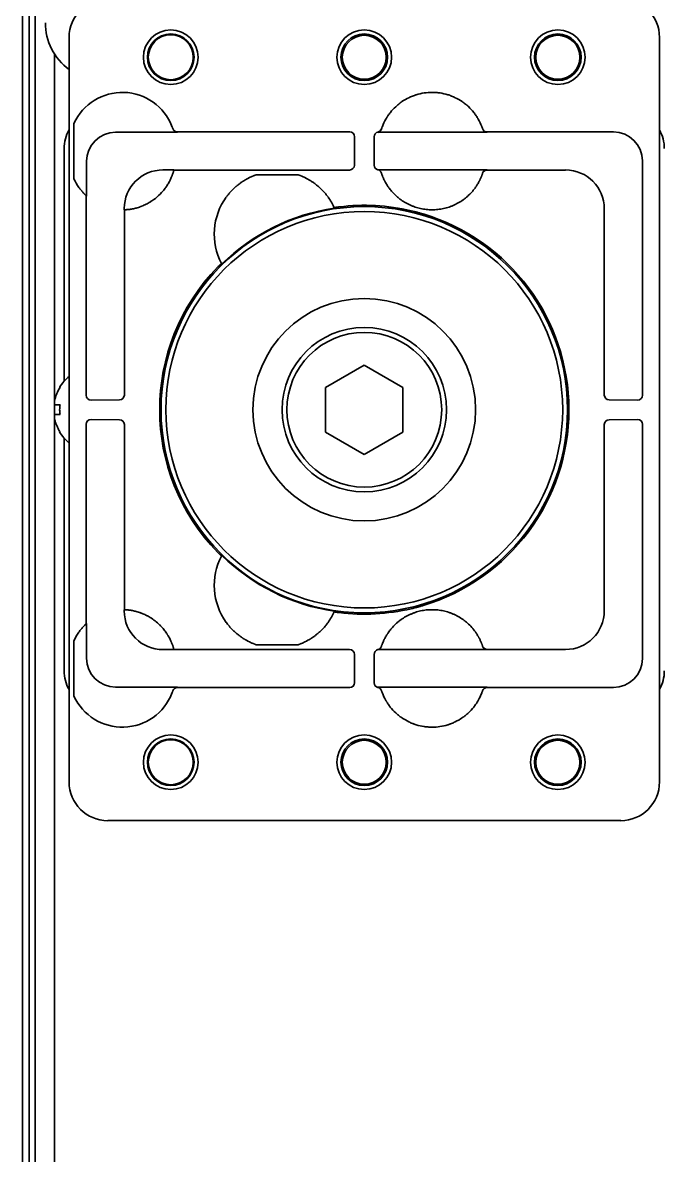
# Model space of a CAD drawing. Extents: x 6336 to 10269, y -393 to 3036.
# Drawn here: x 8426.8 to 8493.1, y 2777.6 to 2894.8 of the extents above; entities that cross this region are included whole.
import ezdxf

# ---------------------------------------------------------------- set-up
doc = ezdxf.new("R2010")
doc.units = 0
doc.header["$LTSCALE"] = 5
doc.layers.add('1', color=7, linetype='CONTINUOUS', true_color=0xffffff)

msp = doc.modelspace()

# ---------------------------------------------------------------- linework, layer by layer
at = {"layer": '1', "color": 7, "linetype": 'Continuous', "lineweight": 35}
for p, q in [((8428.07, 2264.33), (8428.07, 2899.73)), ((8426.77, 2898.93), (8426.77, 2249.53)), ((8427.46, 2252.53), (8427.46, 2895.93)), ((8431.57, 2893.23), (8431.57, 2816.23)), ((8492.57, 2816.23), (8492.57, 2893.23)), ((8430.07, 2891.5), (8430.07, 2855.73)), ((8432.07, 2878.61), (8432.07, 2884.34)), ((8442.77, 2883.42), (8436.37, 2883.42)), ((8460.57, 2883.46), (8442.76, 2883.46)), ((8461.05, 2880.02), (8461.07, 2882.96)), ((8463.08, 2882.96), (8463.09, 2880.02)), ((8474.77, 2883.42), (8463.6, 2883.42)), ((8474.29, 2883.78), (8474.29, 2883.8)), ((8487.81, 2883.46), (8474.76, 2883.46)), ((8431.07, 2881.73), (8431.07, 2857.68)), ((8433.38, 2880.42), (8433.38, 2876.83)), ((8441.27, 2879.53), (8442.4, 2879.53)), ((8442.4, 2879.53), (8442.4, 2879.52)), ((8442.4, 2879.52), (8450.29, 2879.52)), ((8450.29, 2879.52), (8450.38, 2879.52)), ((8450.38, 2879.52), (8450.88, 2879.52)), ((8450.88, 2879.52), (8455.26, 2879.52)), ((8455.26, 2879.52), (8455.76, 2879.52)), ((8455.76, 2879.52), (8455.86, 2879.52)), ((8455.86, 2879.52), (8460.55, 2879.52)), ((8463.53, 2879.53), (8474.77, 2879.53)), ((8474.77, 2879.52), (8482.87, 2879.52)), ((8490.81, 2856.23), (8490.81, 2880.46)), ((8455.26, 2879.02), (8450.88, 2879.02)), ((8474.3, 2879.18), (8474.3, 2879.18)), ((8433.34, 2876.86), (8433.34, 2856.23)), ((8437.27, 2875.4), (8437.27, 2875.53)), ((8437.28, 2875.4), (8437.27, 2875.4)), ((8437.28, 2856.25), (8437.28, 2875.4)), ((8486.87, 2875.52), (8486.87, 2856.25)), ((8458.07, 2857.04), (8462.07, 2859.34)), ((8462.07, 2859.34), (8466.07, 2857.04)), ((8430.59, 2857.03), (8430.63, 2857.03)), ((8458.07, 2852.42), (8458.07, 2857.04)), ((8466.07, 2857.04), (8466.07, 2852.42)), ((8430.07, 2855.23), (8430.07, 2854.23)), ((8433.84, 2855.73), (8436.78, 2855.75)), ((8487.37, 2855.75), (8490.31, 2855.73)), ((8430.07, 2853.71), (8430.07, 2359.74)), ((8436.78, 2853.7), (8433.84, 2853.72)), ((8490.31, 2853.72), (8487.37, 2853.7)), ((8430.63, 2852.43), (8430.59, 2852.43)), ((8433.34, 2853.22), (8433.34, 2832.59)), ((8437.28, 2834.05), (8437.28, 2853.2)), ((8462.07, 2850.11), (8458.07, 2852.42)), ((8466.07, 2852.42), (8462.07, 2850.11)), ((8486.87, 2853.2), (8486.87, 2833.93)), ((8490.81, 2828.99), (8490.81, 2853.22)), ((8431.07, 2851.77), (8431.07, 2827.73)), ((8437.27, 2834.05), (8437.28, 2834.05)), ((8437.27, 2833.92), (8437.27, 2834.05)), ((8433.38, 2832.62), (8433.34, 2832.59)), ((8433.38, 2832.62), (8433.38, 2829.03)), ((8432.07, 2825.11), (8432.07, 2830.84)), ((8450.88, 2830.43), (8455.26, 2830.43)), ((8474.3, 2830.27), (8474.3, 2830.27)), ((8442.4, 2829.92), (8441.27, 2829.92)), ((8442.4, 2829.93), (8442.4, 2829.92)), ((8450.29, 2829.93), (8442.4, 2829.93)), ((8450.38, 2829.93), (8450.29, 2829.93)), ((8450.88, 2829.93), (8450.38, 2829.93)), ((8455.26, 2829.93), (8450.88, 2829.93)), ((8455.26, 2829.93), (8455.76, 2829.93)), ((8455.86, 2829.93), (8455.76, 2829.93)), ((8460.55, 2829.93), (8455.86, 2829.93)), ((8461.07, 2826.49), (8461.05, 2829.44)), ((8463.09, 2829.43), (8463.08, 2826.49)), ((8474.77, 2829.92), (8463.53, 2829.92)), ((8482.87, 2829.93), (8474.77, 2829.93)), ((8436.37, 2826.03), (8442.77, 2826.03)), ((8442.29, 2825.65), (8442.28, 2825.63)), ((8442.29, 2825.65), (8442.29, 2825.65)), ((8442.76, 2825.99), (8460.57, 2825.99)), ((8463.6, 2826.03), (8474.77, 2826.03)), ((8474.29, 2825.65), (8474.29, 2825.66)), ((8474.76, 2825.99), (8487.81, 2825.99)), ((8435.57, 2812.23), (8488.57, 2812.23))]:
    msp.add_line(p, q, dxfattribs=at)
for centre, radius in [((8442.07, 2891.18), 2.82), ((8442.07, 2891.18), 2.41), ((8442.07, 2891.18), 2.32), ((8462.07, 2891.18), 2.82), ((8462.07, 2891.18), 2.41), ((8462.07, 2891.18), 2.27), ((8482.07, 2891.18), 2.82), ((8482.07, 2891.18), 2.41), ((8482.07, 2891.18), 2.27), ((8462.07, 2854.73), 21), ((8462.07, 2854.73), 20.5), ((8462.07, 2854.73), 11.5), ((8462.07, 2854.73), 8.5), ((8462.07, 2854.73), 8), ((8442.07, 2818.27), 2.82), ((8462.07, 2818.27), 2.82), ((8482.07, 2818.27), 2.82), ((8442.07, 2818.27), 2.41), ((8442.07, 2818.27), 2.32), ((8462.07, 2818.27), 2.41), ((8462.07, 2818.27), 2.27), ((8482.07, 2818.27), 2.41), ((8482.07, 2818.27), 2.27)]:
    msp.add_circle(centre, radius, dxfattribs=at)
for centre, radius, start, end in [((8437.07, 2882.05), 5.5, 21.107, 155.38), ((8437.07, 2880.9), 5.5, 204.62, 215.3312), ((8437.07, 2880.9), 5.5, 301.5261, 319.8844), ((8453.07, 2872.9), 6.5, 143.9482, 207.9503), ((8453.07, 2872.9), 6.5, 24.741, 36.0518), ((8462.07, 2854.73), 21.14, 76.7503, 97.0306), ((8462.07, 2854.73), 21.07, 98.3892, 134.3021), ((8462.07, 2854.73), 21.14, 286.698, 73.3023), ((8462.07, 2854.73), 21.14, 135.6607, 224.3393), ((8434.69, 2854.53), 4.8, 130.542, 148.6273), ((8434.69, 2854.93), 4.8, 211.3727, 229.458), ((8453.07, 2836.55), 6.5, 152.0497, 216.0518), ((8462.07, 2854.73), 21.07, 225.6979, 261.6108), ((8453.07, 2836.55), 6.5, 323.9482, 335.259), ((8462.07, 2854.73), 21.14, 262.9694, 283.2494), ((8437.07, 2828.55), 5.5, 45.4856, 58.474), ((8437.07, 2828.55), 5.5, 144.6688, 155.38), ((8437.07, 2827.4), 5.5, 204.62, 338.893)]:
    msp.add_arc(centre, radius, start, end, dxfattribs=at)
for centre, major_axis, ratio, start_param, end_param in [((8435.57, 2893.23), (2.83, -2.83), 0.999695, 2.356347, 3.926839), ((8488.57, 2893.23), (-2.83, -2.83), 0.999695, 2.356347, 3.926839), ((8435.12, 2894.77), (-4.25, -4.25), 0.997946, 5.499157, 6.437737), ((8435.07, 2881.73), (-2.83, 2.83), 0.999695, 0.279915, 0.785246), ((8436.38, 2880.42), (-2.12, 2.12), 0.999695, 5.497939, 7.068431), ((8437.07, 2882.05), (-5.23, -1.73), 0.999252, 3.138522, 3.145428), ((8442.76, 2883.96), (0.474, 0.159), 0.999831, 3.141593, 4.388346), ((8437.07, 2881.55), (-5.68, -1.92), 0.999938, 3.132345, 3.139281), ((8460.57, 2882.96), (-0.224, -0.448), 0.999239, 2.03449, 3.605134), ((8463.58, 2882.96), (0.224, -0.448), 0.999239, 2.880101, 4.248696), ((8463.38, 2883.94), (-0.473, 0.161), 0.999761, 2.10121, 3.149501), ((8463.6, 2882.92), (0.224, -0.447), 0.99981, 2.678052, 2.916971), ((8474.76, 2883.96), (0.475, 0.157), 0.999831, 3.145682, 4.39242), ((8487.81, 2880.46), (-2.12, -2.12), 0.999543, 2.356347, 3.926839), ((8489.07, 2881.73), (2.83, 2.83), 0.999695, 5.497939, 6.003271), ((8441.27, 2875.53), (2.83, -2.83), 0.999695, 2.356347, 3.926839), ((8460.55, 2880.02), (-0.447, -0.224), 0.99981, 1.107255, 2.677899), ((8463.59, 2880.02), (0.447, -0.224), 0.99981, 3.605286, 4.952817), ((8463.37, 2879.05), (-0.476, -0.155), 0.999754, 3.133975, 4.161422), ((8474.77, 2879.02), (-0.475, 0.156), 0.999831, 5.030486, 6.282512), ((8482.87, 2875.52), (2.83, -2.83), 0.999924, 0.78555, 2.356042), ((8435.37, 10103.54), (0, -7227.62), 0.017452, 6.267025, 6.267338), ((3762.89, 2069.68), (-4696.56, -804.42), 0.03512, 3.150702, 3.151017), ((11934.7, 6116.55), (-3486.44, -3247.99), 0.03512, 6.273761, 6.274076), ((8433.84, 2856.23), (-0.448, -0.224), 0.999239, 5.819644, 7.390288), ((8436.78, 2856.25), (0.224, 0.447), 0.99981, 3.605286, 5.17593), ((8487.37, 2856.25), (-0.224, 0.447), 0.99981, 1.107255, 2.677899), ((8490.31, 2856.23), (0.448, -0.224), 0.999239, 5.176082, 6.746726), ((8433.84, 2853.22), (0.448, -0.224), 0.999239, 2.03449, 3.605134), ((8436.78, 2853.2), (0.224, -0.447), 0.99981, 1.107255, 2.677899), ((8487.37, 2853.2), (-0.224, -0.447), 0.99981, 3.605286, 5.17593), ((8490.31, 2853.22), (-0.448, -0.224), 0.999239, 2.678052, 4.248696), ((11934.7, -407.1), (3486.44, -3247.99), 0.03512, 3.150702, 3.151017), ((8441.27, 2833.92), (2.83, 2.83), 0.999695, 2.356347, 3.926839), ((3762.89, 3639.77), (4696.56, -804.42), 0.03512, 6.273761, 6.274076), ((8482.87, 2833.93), (-2.83, -2.83), 0.999924, 0.78555, 2.356042), ((8463.37, 2830.41), (0.476, -0.155), 0.999754, 5.263357, 6.293203), ((8474.77, 2830.43), (0.475, 0.156), 0.999831, 3.142574, 4.3946), ((8436.38, 2829.03), (-2.12, -2.12), 0.999695, 5.497939, 7.068431), ((8460.55, 2829.43), (-0.447, 0.224), 0.99981, 3.605286, 5.17593), ((8463.59, 2829.43), (0.447, 0.224), 0.99981, 1.330368, 2.677899), ((8487.81, 2828.99), (2.12, -2.12), 0.999543, 5.497939, 7.068431), ((8435.07, 2827.73), (-2.83, -2.83), 0.999695, 5.497939, 6.003271), ((8489.07, 2827.73), (2.83, -2.83), 0.999695, 0.279915, 0.785246), ((8442.76, 2825.49), (0.474, -0.159), 0.999831, 1.894839, 3.141593), ((8437.07, 2827.4), (-1.75, -5.21), 0.99983, 1.569957, 1.576869), ((8460.57, 2826.49), (0.224, -0.448), 0.999239, 5.819644, 7.390288), ((8463.58, 2826.49), (-0.224, -0.448), 0.999239, 5.176082, 6.544021), ((8463.6, 2826.53), (-0.224, -0.447), 0.99981, 0.22534, 0.463541), ((8463.38, 2825.51), (-0.477, -0.15), 0.999767, 3.157291, 4.205088), ((8474.76, 2825.49), (0.474, -0.158), 0.999831, 1.892032, 3.138921), ((8435.57, 2816.23), (2.83, 2.83), 0.999695, 2.356347, 3.926839), ((8488.57, 2816.23), (-2.83, 2.83), 0.999695, 2.356347, 3.926839)]:
    msp.add_ellipse(centre, major_axis=major_axis, ratio=ratio, start_param=start_param, end_param=end_param, dxfattribs=at)
for points, knots in [([(8474.2, 2884.03), (8474.1, 2884.29), (8473.98, 2884.54), (8473.83, 2884.81), (8473.81, 2884.84), (8473.78, 2884.9), (8473.76, 2884.93), (8473.7, 2885.02), (8473.67, 2885.08), (8473.55, 2885.25), (8473.47, 2885.36), (8473.21, 2885.68), (8473.03, 2885.89), (8472.78, 2886.12), (8472.7, 2886.19), (8472.62, 2886.26), (8472.57, 2886.3), (8472.54, 2886.32), (8472.4, 2886.43), (8472.29, 2886.51), (8471.95, 2886.75), (8471.71, 2886.88), (8471.34, 2887.06), (8471.22, 2887.12), (8471.06, 2887.18), (8471.02, 2887.19), (8470.96, 2887.22), (8470.93, 2887.23), (8470.83, 2887.27), (8470.76, 2887.29), (8470.43, 2887.39), (8470.17, 2887.45), (8469.76, 2887.51), (8469.62, 2887.53), (8469.42, 2887.54), (8469.31, 2887.55), (8469.21, 2887.55), (8469.14, 2887.55), (8469.11, 2887.55), (8468.79, 2887.55), (8468.52, 2887.53), (8467.98, 2887.45), (8467.71, 2887.39), (8467.41, 2887.3), (8467.38, 2887.28), (8467.31, 2887.26), (8467.28, 2887.25), (8467.18, 2887.22), (8467.12, 2887.19), (8466.92, 2887.12), (8466.8, 2887.06), (8466.43, 2886.88), (8466.19, 2886.74), (8465.91, 2886.55), (8465.82, 2886.49), (8465.74, 2886.43), (8465.68, 2886.38), (8465.66, 2886.36), (8465.52, 2886.25), (8465.42, 2886.16), (8465.12, 2885.88), (8464.93, 2885.68), (8464.68, 2885.36), (8464.59, 2885.25), (8464.5, 2885.1), (8464.48, 2885.07), (8464.44, 2885.02), (8464.42, 2884.99), (8464.37, 2884.9), (8464.33, 2884.84), (8464.16, 2884.54), (8464.04, 2884.29), (8463.94, 2884.03)], [0, 0, 0, 0, 0.0625, 0.0625, 0.070313, 0.070313, 0.078125, 0.078125, 0.09375, 0.09375, 0.125, 0.125, 0.1875, 0.1875, 0.203125, 0.210938, 0.210938, 0.21875, 0.21875, 0.25, 0.25, 0.3125, 0.3125, 0.34375, 0.34375, 0.351563, 0.351563, 0.359375, 0.359375, 0.375, 0.375, 0.4375, 0.4375, 0.46875, 0.46875, 0.484375, 0.492188, 0.492188, 0.5, 0.5, 0.5625, 0.5625, 0.625, 0.625, 0.632812, 0.632812, 0.640625, 0.640625, 0.65625, 0.65625, 0.6875, 0.6875, 0.75, 0.75, 0.765625, 0.773437, 0.773437, 0.78125, 0.78125, 0.8125, 0.8125, 0.875, 0.875, 0.90625, 0.90625, 0.914062, 0.914062, 0.921875, 0.921875, 0.9375, 0.9375, 1, 1, 1, 1]), ([(8442.29, 2883.8), (8442.29, 2883.8), (8442.29, 2883.81), (8442.28, 2883.81), (8442.28, 2883.82), (8442.28, 2883.83), (8442.28, 2883.84), (8442.27, 2883.85), (8442.27, 2883.86), (8442.26, 2883.88), (8442.26, 2883.89), (8442.25, 2883.92), (8442.24, 2883.93), (8442.23, 2883.95), (8442.23, 2883.96), (8442.23, 2883.97), (8442.22, 2883.98), (8442.22, 2884), (8442.21, 2884.02), (8442.2, 2884.03)], [0, 0, 0, 0, 0.125, 0.125, 0.25, 0.25, 0.375, 0.375, 0.5, 0.5, 0.625, 0.625, 0.75, 0.75, 0.8125, 0.8125, 0.875, 0.875, 1, 1, 1, 1]), ([(8442.77, 2883.42), (8442.75, 2883.42), (8442.7, 2883.43), (8442.64, 2883.44), (8442.61, 2883.45), (8442.59, 2883.46), (8442.57, 2883.47), (8442.56, 2883.47), (8442.52, 2883.49), (8442.5, 2883.5), (8442.47, 2883.53), (8442.46, 2883.53), (8442.44, 2883.55), (8442.43, 2883.56), (8442.4, 2883.59), (8442.39, 2883.61), (8442.35, 2883.65), (8442.34, 2883.67), (8442.32, 2883.72), (8442.31, 2883.74), (8442.3, 2883.77)], [0, 0, 0, 0, 0.125, 0.25, 0.25, 0.3125, 0.3125, 0.375, 0.375, 0.5, 0.5, 0.5625, 0.5625, 0.625, 0.625, 0.75, 0.75, 0.875, 0.875, 1, 1, 1, 1]), ([(8463.84, 2883.74), (8463.83, 2883.7), (8463.81, 2883.66), (8463.78, 2883.62), (8463.77, 2883.61), (8463.76, 2883.59), (8463.75, 2883.58), (8463.73, 2883.56), (8463.7, 2883.53), (8463.67, 2883.5), (8463.64, 2883.48), (8463.64, 2883.48), (8463.62, 2883.47), (8463.61, 2883.46), (8463.56, 2883.43), (8463.52, 2883.42), (8463.48, 2883.41)], [0, 0, 0, 0, 0.25, 0.25, 0.3125, 0.3125, 0.375, 0.375, 0.5, 0.625, 0.625, 0.6875, 0.6875, 0.75, 0.75, 1, 1, 1, 1]), ([(8463.48, 2883.41), (8463.48, 2883.42), (8463.48, 2883.42), (8463.48, 2883.44), (8463.48, 2883.45), (8463.48, 2883.45)], [0, 0, 0, 0, 0.441588, 0.441588, 1, 1, 1, 1]), ([(8463.94, 2884.03), (8463.93, 2884.01), (8463.93, 2884), (8463.92, 2883.98), (8463.92, 2883.97), (8463.91, 2883.95), (8463.91, 2883.95), (8463.9, 2883.92), (8463.9, 2883.91), (8463.89, 2883.89), (8463.89, 2883.88), (8463.88, 2883.87), (8463.88, 2883.87), (8463.87, 2883.85), (8463.87, 2883.84), (8463.87, 2883.83), (8463.87, 2883.82), (8463.86, 2883.81), (8463.86, 2883.81), (8463.86, 2883.8), (8463.86, 2883.79), (8463.85, 2883.79), (8463.85, 2883.79), (8463.85, 2883.79), (8463.85, 2883.79), (8463.85, 2883.79)], [0, 0, 0, 0, 0.125, 0.125, 0.1875, 0.1875, 0.25, 0.25, 0.375, 0.375, 0.4375, 0.4375, 0.5, 0.5, 0.625, 0.625, 0.6875, 0.6875, 0.75, 0.75, 0.875, 0.875, 0.9375, 0.9375, 1, 1, 1, 1]), ([(8474.29, 2883.8), (8474.29, 2883.8), (8474.29, 2883.81), (8474.28, 2883.81), (8474.28, 2883.81), (8474.28, 2883.82), (8474.28, 2883.82), (8474.28, 2883.83), (8474.28, 2883.83), (8474.27, 2883.85), (8474.27, 2883.85), (8474.27, 2883.86), (8474.27, 2883.87), (8474.26, 2883.88), (8474.26, 2883.89), (8474.25, 2883.91), (8474.25, 2883.92), (8474.24, 2883.93), (8474.24, 2883.94), (8474.23, 2883.96), (8474.23, 2883.97), (8474.22, 2884), (8474.22, 2884), (8474.21, 2884.02), (8474.21, 2884.03), (8474.2, 2884.03)], [0, 0, 0, 0, 0.125, 0.125, 0.1875, 0.1875, 0.25, 0.25, 0.375, 0.375, 0.4375, 0.4375, 0.5, 0.5, 0.625, 0.625, 0.6875, 0.6875, 0.75, 0.75, 0.875, 0.875, 0.9375, 0.9375, 1, 1, 1, 1]), ([(8442.4, 2879.52), (8442.4, 2879.52), (8442.4, 2879.51), (8442.39, 2879.49), (8442.38, 2879.47), (8442.37, 2879.43), (8442.36, 2879.4), (8442.36, 2879.39), (8442.36, 2879.38), (8442.36, 2879.38), (8442.35, 2879.35), (8442.35, 2879.34), (8442.33, 2879.29), (8442.31, 2879.23), (8442.29, 2879.15), (8442.26, 2879.08), (8442.25, 2879.05), (8442.24, 2879.02), (8442.23, 2878.99), (8442.23, 2878.98), (8442.2, 2878.92), (8442.18, 2878.87), (8442.12, 2878.71), (8442.07, 2878.6), (8442, 2878.45), (8441.98, 2878.42), (8441.95, 2878.36), (8441.93, 2878.32), (8441.88, 2878.23), (8441.85, 2878.17), (8441.77, 2878.04), (8441.74, 2877.98), (8441.67, 2877.89), (8441.65, 2877.85), (8441.61, 2877.79), (8441.59, 2877.76), (8441.48, 2877.6), (8441.38, 2877.48), (8441.28, 2877.36)], [0, 0, 0, 0, 0.0625, 0.0625, 0.125, 0.1875, 0.1875, 0.203125, 0.203125, 0.21875, 0.21875, 0.25, 0.25, 0.3125, 0.375, 0.375, 0.40625, 0.421875, 0.421875, 0.4375, 0.4375, 0.5, 0.5, 0.625, 0.625, 0.65625, 0.65625, 0.6875, 0.6875, 0.75, 0.75, 0.8125, 0.8125, 0.84375, 0.84375, 0.875, 0.875, 1, 1, 1, 1]), ([(8474.3, 2879.18), (8474.31, 2879.21), (8474.33, 2879.26), (8474.35, 2879.3), (8474.38, 2879.33), (8474.39, 2879.34), (8474.4, 2879.36), (8474.41, 2879.37), (8474.44, 2879.4), (8474.46, 2879.42), (8474.49, 2879.44), (8474.5, 2879.45), (8474.52, 2879.46), (8474.54, 2879.47), (8474.57, 2879.49), (8474.59, 2879.5), (8474.64, 2879.51), (8474.67, 2879.52), (8474.72, 2879.53), (8474.75, 2879.53), (8474.77, 2879.53)], [0, 0, 0, 0, 0.125, 0.25, 0.25, 0.3125, 0.3125, 0.375, 0.375, 0.5, 0.5, 0.5625, 0.5625, 0.625, 0.625, 0.75, 0.75, 0.875, 0.875, 1, 1, 1, 1]), ([(8474.77, 2879.53), (8474.77, 2879.53), (8474.77, 2879.53), (8474.77, 2879.52), (8474.77, 2879.52), (8474.77, 2879.52)], [0, 0, 0, 0, 0.496999, 0.496999, 1, 1, 1, 1]), ([(8449.81, 2878.52), (8449.79, 2878.51), (8449.76, 2878.49), (8449.71, 2878.46), (8449.7, 2878.45), (8449.66, 2878.43), (8449.64, 2878.42), (8449.59, 2878.39), (8449.55, 2878.36), (8449.49, 2878.32), (8449.47, 2878.31), (8449.43, 2878.28), (8449.41, 2878.27), (8449.35, 2878.23), (8449.31, 2878.2), (8449.22, 2878.14), (8449.18, 2878.1), (8449.05, 2878), (8448.96, 2877.93), (8448.84, 2877.83), (8448.82, 2877.82), (8448.77, 2877.78), (8448.71, 2877.72), (8448.64, 2877.65), (8448.5, 2877.52), (8448.41, 2877.43), (8448.28, 2877.29), (8448.24, 2877.25), (8448.17, 2877.17), (8448.15, 2877.15), (8448.11, 2877.1), (8448.09, 2877.07), (8447.98, 2876.94), (8447.9, 2876.83), (8447.82, 2876.73)], [0, 0, 0, 0, 0.0625, 0.0625, 0.09375, 0.09375, 0.125, 0.125, 0.1875, 0.1875, 0.21875, 0.21875, 0.25, 0.25, 0.3125, 0.3125, 0.375, 0.375, 0.5, 0.5, 0.53125, 0.53125, 0.5625, 0.625, 0.625, 0.75, 0.75, 0.8125, 0.8125, 0.84375, 0.84375, 0.875, 0.875, 1, 1, 1, 1]), ([(8450.46, 2878.85), (8450.1, 2878.69), (8449.9, 2878.57), (8449.81, 2878.52), (8449.81, 2878.52), (8449.81, 2878.52)], [0, 0, 0, 0, 0.99996, 0.99996, 1, 1, 1, 1]), ([(8458.33, 2876.73), (8458.25, 2876.83), (8458.17, 2876.94), (8458.04, 2877.09), (8458, 2877.14), (8457.93, 2877.22), (8457.91, 2877.24), (8457.86, 2877.29), (8457.84, 2877.32), (8457.8, 2877.36), (8457.78, 2877.39), (8457.73, 2877.43), (8457.71, 2877.46), (8457.64, 2877.53), (8457.6, 2877.57), (8457.46, 2877.7), (8457.37, 2877.78), (8457.19, 2877.93), (8457.1, 2878), (8456.97, 2878.1), (8456.92, 2878.14), (8456.84, 2878.2), (8456.8, 2878.23), (8456.71, 2878.29), (8456.67, 2878.31), (8456.61, 2878.35), (8456.59, 2878.36), (8456.56, 2878.39), (8456.54, 2878.4), (8456.48, 2878.43), (8456.45, 2878.45), (8456.39, 2878.49), (8456.36, 2878.51), (8456.33, 2878.52)], [0, 0, 0, 0, 0.125, 0.125, 0.1875, 0.1875, 0.21875, 0.21875, 0.25, 0.25, 0.28125, 0.28125, 0.3125, 0.3125, 0.375, 0.375, 0.5, 0.5, 0.625, 0.625, 0.6875, 0.6875, 0.75, 0.75, 0.8125, 0.8125, 0.84375, 0.84375, 0.875, 0.875, 0.9375, 0.9375, 1, 1, 1, 1]), ([(8463.84, 2879.2), (8463.84, 2879.2), (8463.85, 2879.18), (8463.86, 2879.15), (8463.86, 2879.13), (8463.87, 2879.11), (8463.88, 2879.1), (8463.88, 2879.08), (8463.89, 2879.07), (8463.91, 2879.02), (8463.93, 2878.96), (8463.96, 2878.87), (8463.97, 2878.84), (8464, 2878.79), (8464, 2878.77), (8464.02, 2878.73), (8464.03, 2878.71), (8464.04, 2878.7)], [0, 0, 0, 0, 0.25, 0.25, 0.375, 0.375, 0.4375, 0.4375, 0.5, 0.5, 0.75, 0.75, 0.875, 0.875, 0.9375, 0.9375, 1, 1, 1, 1]), ([(8464.04, 2878.7), (8464.06, 2878.65), (8464.08, 2878.6), (8464.13, 2878.5), (8464.15, 2878.45), (8464.19, 2878.37), (8464.21, 2878.32), (8464.24, 2878.28), (8464.25, 2878.25), (8464.26, 2878.24), (8464.3, 2878.17), (8464.34, 2878.11), (8464.41, 2877.99), (8464.44, 2877.93), (8464.5, 2877.84), (8464.52, 2877.81), (8464.57, 2877.75), (8464.59, 2877.72), (8464.69, 2877.57), (8464.78, 2877.46), (8464.88, 2877.34)], [0, 0, 0, 0, 0.125, 0.125, 0.25, 0.25, 0.3125, 0.34375, 0.34375, 0.375, 0.375, 0.5, 0.5, 0.625, 0.625, 0.6875, 0.6875, 0.75, 0.75, 1, 1, 1, 1]), ([(8473.27, 2877.34), (8473.35, 2877.45), (8473.44, 2877.55), (8473.55, 2877.71), (8473.59, 2877.76), (8473.65, 2877.85), (8473.66, 2877.87), (8473.7, 2877.93), (8473.72, 2877.95), (8473.8, 2878.09), (8473.86, 2878.19), (8473.94, 2878.35), (8473.97, 2878.4), (8474, 2878.46), (8474.01, 2878.47), (8474.02, 2878.49), (8474.02, 2878.5), (8474.04, 2878.54), (8474.05, 2878.56), (8474.1, 2878.68), (8474.14, 2878.76), (8474.18, 2878.85), (8474.18, 2878.87), (8474.19, 2878.89), (8474.2, 2878.9), (8474.2, 2878.91), (8474.22, 2878.95), (8474.24, 2879.02), (8474.26, 2879.06), (8474.27, 2879.09), (8474.27, 2879.1), (8474.28, 2879.12), (8474.28, 2879.13), (8474.29, 2879.15), (8474.29, 2879.17), (8474.3, 2879.17), (8474.3, 2879.18)], [0, 0, 0, 0, 0.125, 0.125, 0.1875, 0.1875, 0.21875, 0.21875, 0.25, 0.25, 0.375, 0.375, 0.4375, 0.4375, 0.453125, 0.453125, 0.46875, 0.46875, 0.5, 0.5, 0.625, 0.625, 0.65625, 0.65625, 0.671875, 0.671875, 0.6875, 0.75, 0.8125, 0.8125, 0.84375, 0.84375, 0.875, 0.875, 0.9375, 1, 1, 1, 1]), ([(8433.34, 2876.86), (8433.34, 2876.86), (8433.33, 2876.87), (8433.32, 2876.88), (8433.32, 2876.88), (8433.31, 2876.89), (8433.3, 2876.9), (8433.29, 2876.91), (8433.29, 2876.91), (8433.27, 2876.93), (8433.26, 2876.94), (8433.24, 2876.96), (8433.23, 2876.97), (8433.22, 2876.98), (8433.21, 2876.99), (8433.18, 2877.01), (8433.17, 2877.03), (8433.13, 2877.06), (8433.12, 2877.08), (8433.09, 2877.11), (8433.08, 2877.12), (8433.06, 2877.14), (8433.05, 2877.15), (8433, 2877.2), (8432.97, 2877.24), (8432.91, 2877.31), (8432.89, 2877.33), (8432.85, 2877.38), (8432.83, 2877.4), (8432.77, 2877.47), (8432.73, 2877.52), (8432.66, 2877.62), (8432.62, 2877.67), (8432.59, 2877.72)], [0, 0, 0, 0, 0.0625, 0.0625, 0.125, 0.125, 0.15625, 0.15625, 0.1875, 0.1875, 0.25, 0.25, 0.28125, 0.28125, 0.3125, 0.3125, 0.375, 0.375, 0.4375, 0.4375, 0.46875, 0.46875, 0.5, 0.5, 0.625, 0.625, 0.6875, 0.6875, 0.75, 0.75, 0.875, 0.875, 1, 1, 1, 1]), ([(8464.88, 2877.34), (8465.01, 2877.19), (8465.15, 2877.05), (8465.37, 2876.84), (8465.44, 2876.77), (8465.55, 2876.68), (8465.59, 2876.64), (8465.67, 2876.58), (8465.71, 2876.55), (8465.91, 2876.4), (8466.07, 2876.29), (8466.41, 2876.09), (8466.59, 2875.99), (8466.86, 2875.87), (8466.95, 2875.83), (8467.09, 2875.77), (8467.13, 2875.76), (8467.23, 2875.72), (8467.27, 2875.71), (8467.51, 2875.63), (8467.7, 2875.57), (8468.09, 2875.49), (8468.28, 2875.46), (8468.58, 2875.42), (8468.68, 2875.42), (8468.82, 2875.41), (8468.87, 2875.41), (8468.97, 2875.4), (8469.02, 2875.4), (8469.27, 2875.4), (8469.47, 2875.41), (8469.87, 2875.46), (8470.06, 2875.49), (8470.45, 2875.57), (8470.64, 2875.63), (8470.88, 2875.71), (8470.92, 2875.72), (8471.02, 2875.76), (8471.16, 2875.81), (8471.29, 2875.87), (8471.56, 2875.99), (8471.74, 2876.09), (8472.08, 2876.29), (8472.24, 2876.4), (8472.44, 2876.55), (8472.48, 2876.58), (8472.56, 2876.64), (8472.67, 2876.74), (8472.78, 2876.84), (8473, 2877.05), (8473.14, 2877.19), (8473.27, 2877.34)], [0, 0, 0, 0, 0.0625, 0.0625, 0.09375, 0.09375, 0.109375, 0.109375, 0.125, 0.125, 0.1875, 0.1875, 0.25, 0.25, 0.28125, 0.28125, 0.296875, 0.296875, 0.3125, 0.3125, 0.375, 0.375, 0.4375, 0.4375, 0.46875, 0.46875, 0.484375, 0.484375, 0.5, 0.5, 0.5625, 0.5625, 0.625, 0.625, 0.6875, 0.6875, 0.703125, 0.703125, 0.71875, 0.75, 0.75, 0.8125, 0.8125, 0.875, 0.875, 0.890625, 0.890625, 0.90625, 0.9375, 0.9375, 1, 1, 1, 1]), ([(8439.95, 2876.21), (8439.88, 2876.17), (8439.81, 2876.13), (8439.66, 2876.05), (8439.59, 2876.01), (8439.37, 2875.9), (8439.22, 2875.83), (8439.03, 2875.76), (8438.99, 2875.75), (8438.94, 2875.72), (8438.92, 2875.72), (8438.88, 2875.7), (8438.79, 2875.67), (8438.69, 2875.64), (8438.55, 2875.6), (8438.48, 2875.58), (8438.35, 2875.55), (8438.28, 2875.53), (8438.21, 2875.52)], [0, 0, 0, 0, 0.125, 0.125, 0.25, 0.25, 0.5, 0.5, 0.5625, 0.5625, 0.59375, 0.59375, 0.625, 0.75, 0.75, 0.875, 0.875, 1, 1, 1, 1]), ([(8438.21, 2875.52), (8438.14, 2875.5), (8438.08, 2875.49), (8437.95, 2875.47), (8437.89, 2875.46), (8437.77, 2875.44), (8437.72, 2875.44), (8437.62, 2875.43), (8437.58, 2875.42), (8437.5, 2875.42), (8437.46, 2875.41), (8437.4, 2875.41), (8437.37, 2875.41), (8437.33, 2875.41), (8437.3, 2875.4), (8437.28, 2875.4), (8437.28, 2875.4)], [0, 0, 0, 0, 0.125, 0.125, 0.25, 0.25, 0.375, 0.375, 0.5, 0.5, 0.625, 0.625, 0.75, 0.75, 0.875, 1, 1, 1, 1]), ([(8459.49, 2875.71), (8459.45, 2875.7), (8459.42, 2875.7), (8459.37, 2875.69), (8459.35, 2875.69), (8459.32, 2875.69), (8459.31, 2875.68), (8459.26, 2875.68), (8459.23, 2875.67), (8459.19, 2875.67), (8459.18, 2875.66), (8459.16, 2875.66), (8459.15, 2875.66), (8459.14, 2875.66), (8459.13, 2875.66), (8459.1, 2875.65), (8459.08, 2875.65), (8459.06, 2875.64), (8459.05, 2875.64), (8459.04, 2875.64), (8459.04, 2875.64), (8459.03, 2875.64), (8459.02, 2875.63), (8459, 2875.63), (8458.99, 2875.63), (8458.98, 2875.62), (8458.98, 2875.62), (8458.98, 2875.62), (8458.98, 2875.62), (8458.98, 2875.62)], [0, 0, 0, 0, 0.125, 0.125, 0.1875, 0.1875, 0.25, 0.25, 0.375, 0.375, 0.4375, 0.4375, 0.46875, 0.46875, 0.5, 0.5, 0.625, 0.625, 0.65625, 0.65625, 0.6875, 0.6875, 0.75, 0.75, 0.875, 0.875, 0.9375, 0.9375, 1, 1, 1, 1]), ([(8468.15, 2874.97), (8468.05, 2875), (8467.94, 2875.03), (8467.74, 2875.09), (8467.54, 2875.15), (8467.33, 2875.2), (8467.12, 2875.25), (8467.02, 2875.28), (8466.92, 2875.3)], [0, 0, 0, 0, 0.25, 0.25, 0.5, 0.75, 0.75, 1, 1, 1, 1]), ([(8447.33, 2869.85), (8447.33, 2869.85), (8447.33, 2869.85), (8447.32, 2869.85), (8447.32, 2869.84), (8447.31, 2869.84), (8447.31, 2869.84), (8447.3, 2869.83), (8447.3, 2869.83), (8447.29, 2869.82), (8447.28, 2869.81), (8447.25, 2869.79), (8447.25, 2869.79), (8447.23, 2869.77), (8447.21, 2869.76), (8447.2, 2869.74), (8447.18, 2869.72), (8447.17, 2869.71), (8447.14, 2869.68), (8447.11, 2869.66), (8447.08, 2869.63), (8447.07, 2869.62), (8447.05, 2869.59), (8447.04, 2869.58), (8447, 2869.55), (8446.98, 2869.52), (8446.95, 2869.5)], [0, 0, 0, 0, 0.125, 0.125, 0.1875, 0.1875, 0.21875, 0.21875, 0.25, 0.25, 0.375, 0.375, 0.4375, 0.4375, 0.5, 0.5625, 0.5625, 0.625, 0.625, 0.75, 0.75, 0.8125, 0.8125, 0.875, 0.875, 1, 1, 1, 1]), ([(8430.63, 2857.03), (8430.5, 2856.82), (8430.4, 2856.61), (8430.26, 2856.29), (8430.22, 2856.18), (8430.14, 2855.95), (8430.11, 2855.84), (8430.08, 2855.73)], [0, 0, 0, 0, 0.5, 0.5, 0.75, 0.75, 1, 1, 1, 1]), ([(8430.63, 2854.23), (8430.5, 2854.23), (8430.4, 2854.23), (8430.26, 2854.23), (8430.22, 2854.23), (8430.14, 2854.23), (8430.11, 2854.23), (8430.08, 2854.23)], [0, 0, 0, 0, 0.5, 0.5, 0.75, 0.75, 1, 1, 1, 1]), ([(8446.95, 2839.95), (8446.98, 2839.93), (8447, 2839.9), (8447.03, 2839.87), (8447.05, 2839.86), (8447.07, 2839.84), (8447.08, 2839.82), (8447.11, 2839.79), (8447.14, 2839.77), (8447.17, 2839.74), (8447.18, 2839.73), (8447.19, 2839.72), (8447.19, 2839.71), (8447.2, 2839.71), (8447.21, 2839.7), (8447.23, 2839.68), (8447.25, 2839.67), (8447.26, 2839.65), (8447.27, 2839.65), (8447.28, 2839.64), (8447.28, 2839.64), (8447.29, 2839.63), (8447.29, 2839.63), (8447.31, 2839.61), (8447.32, 2839.61), (8447.32, 2839.6), (8447.33, 2839.6), (8447.33, 2839.6), (8447.33, 2839.6), (8447.33, 2839.6)], [0, 0, 0, 0, 0.125, 0.125, 0.1875, 0.1875, 0.25, 0.25, 0.375, 0.375, 0.4375, 0.4375, 0.46875, 0.46875, 0.5, 0.5, 0.625, 0.625, 0.65625, 0.65625, 0.6875, 0.6875, 0.75, 0.75, 0.875, 0.875, 0.9375, 0.9375, 1, 1, 1, 1]), ([(8437.28, 2834.05), (8437.28, 2834.05), (8437.29, 2834.05), (8437.31, 2834.05), (8437.33, 2834.05), (8437.37, 2834.04), (8437.4, 2834.04), (8437.44, 2834.04), (8437.44, 2834.04), (8437.46, 2834.04), (8437.49, 2834.04), (8437.52, 2834.03), (8437.58, 2834.03), (8437.62, 2834.03), (8437.72, 2834.01), (8437.77, 2834.01), (8437.84, 2834), (8437.86, 2834), (8437.89, 2833.99), (8437.93, 2833.99), (8437.98, 2833.98), (8438.08, 2833.96), (8438.14, 2833.95), (8438.22, 2833.93)], [0, 0, 0, 0, 0.125, 0.125, 0.25, 0.25, 0.375, 0.375, 0.40625, 0.40625, 0.4375, 0.5, 0.5, 0.625, 0.625, 0.75, 0.75, 0.78125, 0.78125, 0.8125, 0.875, 0.875, 1, 1, 1, 1]), ([(8438.22, 2833.93), (8438.34, 2833.91), (8438.48, 2833.87), (8438.69, 2833.81), (8438.76, 2833.79), (8438.88, 2833.75), (8438.91, 2833.74), (8438.99, 2833.71), (8439.03, 2833.69), (8439.21, 2833.62), (8439.36, 2833.56), (8439.55, 2833.46), (8439.58, 2833.45), (8439.66, 2833.41), (8439.7, 2833.39), (8439.81, 2833.33), (8439.88, 2833.28), (8439.95, 2833.24)], [0, 0, 0, 0, 0.25, 0.25, 0.375, 0.375, 0.4375, 0.4375, 0.5, 0.5, 0.75, 0.75, 0.8125, 0.8125, 0.875, 0.875, 1, 1, 1, 1]), ([(8458.98, 2833.83), (8458.98, 2833.83), (8458.98, 2833.83), (8458.99, 2833.83), (8458.99, 2833.83), (8459, 2833.82), (8459, 2833.82), (8459.01, 2833.82), (8459.01, 2833.82), (8459.03, 2833.82), (8459.04, 2833.81), (8459.07, 2833.81), (8459.08, 2833.81), (8459.1, 2833.8), (8459.13, 2833.8), (8459.15, 2833.79), (8459.18, 2833.79), (8459.19, 2833.79), (8459.23, 2833.78), (8459.26, 2833.78), (8459.31, 2833.77), (8459.32, 2833.77), (8459.35, 2833.76), (8459.37, 2833.76), (8459.42, 2833.75), (8459.45, 2833.75), (8459.49, 2833.75)], [0, 0, 0, 0, 0.125, 0.125, 0.1875, 0.1875, 0.21875, 0.21875, 0.25, 0.25, 0.375, 0.375, 0.4375, 0.4375, 0.5, 0.5625, 0.5625, 0.625, 0.625, 0.75, 0.75, 0.8125, 0.8125, 0.875, 0.875, 1, 1, 1, 1]), ([(8473.27, 2832.11), (8473.14, 2832.26), (8473, 2832.41), (8472.78, 2832.61), (8472.71, 2832.68), (8472.59, 2832.78), (8472.56, 2832.81), (8472.48, 2832.87), (8472.44, 2832.9), (8472.24, 2833.05), (8472.08, 2833.16), (8471.74, 2833.37), (8471.56, 2833.46), (8471.29, 2833.58), (8471.2, 2833.62), (8471.06, 2833.68), (8471.02, 2833.7), (8470.92, 2833.73), (8470.87, 2833.75), (8470.64, 2833.83), (8470.45, 2833.88), (8470.06, 2833.96), (8469.87, 2834), (8469.57, 2834.03), (8469.47, 2834.04), (8469.32, 2834.04), (8469.27, 2834.05), (8469.17, 2834.05), (8469.12, 2834.05), (8468.87, 2834.05), (8468.68, 2834.04), (8468.28, 2834), (8468.09, 2833.96), (8467.7, 2833.88), (8467.51, 2833.83), (8467.27, 2833.75), (8467.23, 2833.73), (8467.13, 2833.7), (8466.99, 2833.64), (8466.86, 2833.58), (8466.59, 2833.46), (8466.41, 2833.37), (8466.07, 2833.16), (8465.91, 2833.05), (8465.71, 2832.9), (8465.67, 2832.87), (8465.59, 2832.81), (8465.48, 2832.71), (8465.36, 2832.61), (8465.15, 2832.41), (8465.01, 2832.26), (8464.88, 2832.11)], [0, 0, 0, 0, 0.0625, 0.0625, 0.09375, 0.09375, 0.109375, 0.109375, 0.125, 0.125, 0.1875, 0.1875, 0.25, 0.25, 0.28125, 0.28125, 0.296875, 0.296875, 0.3125, 0.3125, 0.375, 0.375, 0.4375, 0.4375, 0.46875, 0.46875, 0.484375, 0.484375, 0.5, 0.5, 0.5625, 0.5625, 0.625, 0.625, 0.6875, 0.6875, 0.703125, 0.703125, 0.71875, 0.75, 0.75, 0.8125, 0.8125, 0.875, 0.875, 0.890625, 0.890625, 0.90625, 0.9375, 0.9375, 1, 1, 1, 1]), ([(8466.92, 2834.15), (8467.02, 2834.17), (8467.12, 2834.2), (8467.33, 2834.25), (8467.54, 2834.3), (8467.74, 2834.36), (8467.94, 2834.42), (8468.05, 2834.45), (8468.15, 2834.48)], [0, 0, 0, 0, 0.25, 0.25, 0.5, 0.75, 0.75, 1, 1, 1, 1]), ([(8432.59, 2831.73), (8432.62, 2831.78), (8432.66, 2831.83), (8432.73, 2831.93), (8432.77, 2831.98), (8432.85, 2832.07), (8432.89, 2832.12), (8432.94, 2832.19), (8432.96, 2832.21), (8433, 2832.25), (8433.02, 2832.27), (8433.06, 2832.31), (8433.08, 2832.33), (8433.11, 2832.36), (8433.11, 2832.37), (8433.13, 2832.39), (8433.14, 2832.4), (8433.18, 2832.44), (8433.22, 2832.47), (8433.25, 2832.51), (8433.26, 2832.51), (8433.27, 2832.53), (8433.28, 2832.53), (8433.29, 2832.55), (8433.3, 2832.56), (8433.31, 2832.57), (8433.32, 2832.57), (8433.32, 2832.58), (8433.33, 2832.58), (8433.33, 2832.58), (8433.34, 2832.59), (8433.34, 2832.59)], [0, 0, 0, 0, 0.125, 0.125, 0.25, 0.25, 0.375, 0.375, 0.4375, 0.4375, 0.5, 0.5, 0.5625, 0.5625, 0.59375, 0.59375, 0.625, 0.625, 0.75, 0.75, 0.78125, 0.78125, 0.8125, 0.8125, 0.875, 0.875, 0.90625, 0.90625, 0.9375, 0.9375, 1, 1, 1, 1]), ([(8447.82, 2832.73), (8447.9, 2832.62), (8447.98, 2832.51), (8448.09, 2832.38), (8448.11, 2832.36), (8448.15, 2832.31), (8448.17, 2832.28), (8448.24, 2832.21), (8448.28, 2832.16), (8448.41, 2832.02), (8448.5, 2831.93), (8448.64, 2831.8), (8448.68, 2831.76), (8448.75, 2831.7), (8448.77, 2831.68), (8448.82, 2831.64), (8448.84, 2831.62), (8448.96, 2831.52), (8449.05, 2831.45), (8449.18, 2831.35), (8449.22, 2831.32), (8449.31, 2831.25), (8449.35, 2831.22), (8449.41, 2831.18), (8449.43, 2831.17), (8449.47, 2831.14), (8449.49, 2831.13), (8449.55, 2831.09), (8449.59, 2831.06), (8449.64, 2831.03), (8449.66, 2831.02), (8449.7, 2831), (8449.71, 2830.99), (8449.76, 2830.96), (8449.79, 2830.94), (8449.81, 2830.93)], [0, 0, 0, 0, 0.125, 0.125, 0.15625, 0.15625, 0.1875, 0.1875, 0.25, 0.25, 0.375, 0.375, 0.4375, 0.4375, 0.46875, 0.46875, 0.5, 0.5, 0.625, 0.625, 0.6875, 0.6875, 0.75, 0.75, 0.78125, 0.78125, 0.8125, 0.8125, 0.875, 0.875, 0.90625, 0.90625, 0.9375, 0.9375, 1, 1, 1, 1]), ([(8456.33, 2830.93), (8456.36, 2830.94), (8456.39, 2830.96), (8456.45, 2831), (8456.48, 2831.02), (8456.54, 2831.05), (8456.56, 2831.06), (8456.59, 2831.09), (8456.61, 2831.1), (8456.67, 2831.14), (8456.71, 2831.17), (8456.8, 2831.22), (8456.84, 2831.25), (8456.92, 2831.32), (8456.97, 2831.35), (8457.1, 2831.45), (8457.19, 2831.52), (8457.37, 2831.67), (8457.46, 2831.75), (8457.6, 2831.88), (8457.64, 2831.93), (8457.71, 2832), (8457.73, 2832.02), (8457.78, 2832.06), (8457.8, 2832.09), (8457.84, 2832.14), (8457.86, 2832.16), (8457.91, 2832.21), (8457.97, 2832.28), (8458.04, 2832.36), (8458.17, 2832.51), (8458.25, 2832.62), (8458.33, 2832.73)], [0, 0, 0, 0, 0.0625, 0.0625, 0.125, 0.125, 0.15625, 0.15625, 0.1875, 0.1875, 0.25, 0.25, 0.3125, 0.3125, 0.375, 0.375, 0.5, 0.5, 0.625, 0.625, 0.6875, 0.6875, 0.71875, 0.71875, 0.75, 0.75, 0.78125, 0.78125, 0.8125, 0.875, 0.875, 1, 1, 1, 1]), ([(8441.28, 2832.1), (8441.38, 2831.97), (8441.48, 2831.85), (8441.61, 2831.66), (8441.65, 2831.6), (8441.71, 2831.51), (8441.74, 2831.46), (8441.77, 2831.41), (8441.79, 2831.38), (8441.8, 2831.36), (8441.88, 2831.22), (8441.95, 2831.1), (8442.04, 2830.92), (8442.07, 2830.86), (8442.1, 2830.78), (8442.12, 2830.73), (8442.14, 2830.69), (8442.15, 2830.67), (8442.16, 2830.65), (8442.21, 2830.53), (8442.24, 2830.44), (8442.29, 2830.31), (8442.3, 2830.27), (8442.31, 2830.22), (8442.32, 2830.21), (8442.32, 2830.19), (8442.33, 2830.18), (8442.33, 2830.16), (8442.34, 2830.14), (8442.35, 2830.1), (8442.37, 2830.04), (8442.38, 2830), (8442.38, 2829.98), (8442.39, 2829.97), (8442.39, 2829.96), (8442.39, 2829.95), (8442.4, 2829.94), (8442.4, 2829.93), (8442.4, 2829.93)], [0, 0, 0, 0, 0.125, 0.125, 0.1875, 0.1875, 0.21875, 0.234375, 0.234375, 0.25, 0.25, 0.375, 0.375, 0.4375, 0.4375, 0.46875, 0.484375, 0.484375, 0.5, 0.5, 0.625, 0.625, 0.6875, 0.6875, 0.703125, 0.703125, 0.71875, 0.71875, 0.75, 0.75, 0.8125, 0.875, 0.875, 0.90625, 0.90625, 0.9375, 0.9375, 1, 1, 1, 1]), ([(8464.88, 2832.11), (8464.78, 2832), (8464.69, 2831.88), (8464.57, 2831.7), (8464.53, 2831.64), (8464.48, 2831.57), (8464.47, 2831.55), (8464.45, 2831.52), (8464.44, 2831.51), (8464.41, 2831.46), (8464.39, 2831.43), (8464.3, 2831.29), (8464.24, 2831.17), (8464.17, 2831.04), (8464.15, 2831.01), (8464.13, 2830.96), (8464.11, 2830.93), (8464.08, 2830.85), (8464.06, 2830.8), (8464.04, 2830.76)], [0, 0, 0, 0, 0.25, 0.25, 0.375, 0.375, 0.40625, 0.40625, 0.4375, 0.4375, 0.5, 0.5, 0.75, 0.75, 0.8125, 0.8125, 0.875, 0.875, 1, 1, 1, 1]), ([(8474.3, 2830.28), (8474.3, 2830.28), (8474.29, 2830.29), (8474.28, 2830.32), (8474.27, 2830.35), (8474.26, 2830.37), (8474.26, 2830.38), (8474.26, 2830.39), (8474.26, 2830.39), (8474.25, 2830.41), (8474.24, 2830.42), (8474.23, 2830.46), (8474.21, 2830.52), (8474.18, 2830.58), (8474.16, 2830.64), (8474.15, 2830.66), (8474.14, 2830.7), (8474.13, 2830.72), (8474.1, 2830.78), (8474.08, 2830.82), (8474.02, 2830.95), (8473.97, 2831.05), (8473.91, 2831.18), (8473.89, 2831.2), (8473.86, 2831.26), (8473.85, 2831.28), (8473.8, 2831.36), (8473.77, 2831.42), (8473.7, 2831.52), (8473.67, 2831.58), (8473.61, 2831.66), (8473.59, 2831.69), (8473.55, 2831.74), (8473.54, 2831.77), (8473.44, 2831.9), (8473.35, 2832.01), (8473.27, 2832.11)], [0, 0, 0, 0, 0.0625, 0.125, 0.1875, 0.1875, 0.203125, 0.203125, 0.21875, 0.21875, 0.25, 0.25, 0.3125, 0.375, 0.375, 0.40625, 0.40625, 0.4375, 0.4375, 0.5, 0.5, 0.625, 0.625, 0.65625, 0.65625, 0.6875, 0.6875, 0.75, 0.75, 0.8125, 0.8125, 0.84375, 0.84375, 0.875, 0.875, 1, 1, 1, 1]), ([(8464.04, 2830.76), (8464, 2830.68), (8463.97, 2830.61), (8463.94, 2830.52), (8463.93, 2830.49), (8463.91, 2830.45), (8463.91, 2830.44), (8463.9, 2830.41), (8463.89, 2830.4), (8463.87, 2830.34), (8463.86, 2830.31), (8463.85, 2830.28), (8463.85, 2830.27), (8463.84, 2830.26), (8463.84, 2830.26), (8463.84, 2830.25), (8463.84, 2830.25), (8463.84, 2830.25)], [0, 0, 0, 0, 0.25, 0.25, 0.375, 0.375, 0.4375, 0.4375, 0.5, 0.5, 0.75, 0.75, 0.875, 0.875, 0.9375, 0.9375, 1, 1, 1, 1]), ([(8474.77, 2829.92), (8474.75, 2829.92), (8474.7, 2829.93), (8474.64, 2829.94), (8474.61, 2829.95), (8474.59, 2829.96), (8474.57, 2829.97), (8474.56, 2829.97), (8474.52, 2829.99), (8474.5, 2830), (8474.47, 2830.03), (8474.46, 2830.03), (8474.44, 2830.05), (8474.43, 2830.06), (8474.4, 2830.09), (8474.39, 2830.11), (8474.35, 2830.15), (8474.34, 2830.17), (8474.32, 2830.22), (8474.31, 2830.24), (8474.3, 2830.27)], [0, 0, 0, 0, 0.125, 0.25, 0.25, 0.3125, 0.3125, 0.375, 0.375, 0.5, 0.5, 0.5625, 0.5625, 0.625, 0.625, 0.75, 0.75, 0.875, 0.875, 1, 1, 1, 1]), ([(8474.77, 2829.93), (8474.77, 2829.93), (8474.77, 2829.93), (8474.77, 2829.93), (8474.77, 2829.93), (8474.77, 2829.92)], [0, 0, 0, 0, 0.499999, 0.499999, 1, 1, 1, 1]), ([(8442.2, 2825.42), (8442.21, 2825.43), (8442.21, 2825.43), (8442.22, 2825.45), (8442.22, 2825.46), (8442.23, 2825.48), (8442.23, 2825.49), (8442.24, 2825.52), (8442.25, 2825.53), (8442.25, 2825.55), (8442.26, 2825.56), (8442.26, 2825.57), (8442.26, 2825.58), (8442.27, 2825.59), (8442.27, 2825.6), (8442.28, 2825.62), (8442.28, 2825.62), (8442.28, 2825.64), (8442.28, 2825.64), (8442.29, 2825.64), (8442.29, 2825.65), (8442.29, 2825.65), (8442.29, 2825.65), (8442.29, 2825.65)], [0, 0, 0, 0, 0.0625, 0.0625, 0.125, 0.125, 0.25, 0.25, 0.375, 0.375, 0.4375, 0.4375, 0.5, 0.5, 0.625, 0.625, 0.75, 0.75, 0.875, 0.875, 0.9375, 0.9375, 1, 1, 1, 1]), ([(8463.85, 2825.67), (8463.85, 2825.67), (8463.85, 2825.66), (8463.85, 2825.66), (8463.86, 2825.66), (8463.86, 2825.65), (8463.86, 2825.65), (8463.86, 2825.64), (8463.86, 2825.63), (8463.87, 2825.62), (8463.87, 2825.61), (8463.87, 2825.6), (8463.88, 2825.6), (8463.88, 2825.58), (8463.89, 2825.57), (8463.9, 2825.54), (8463.9, 2825.53), (8463.91, 2825.51), (8463.91, 2825.5), (8463.92, 2825.48), (8463.92, 2825.48), (8463.93, 2825.45), (8463.93, 2825.44), (8463.94, 2825.42)], [0, 0, 0, 0, 0.125, 0.125, 0.1875, 0.1875, 0.25, 0.25, 0.375, 0.375, 0.4375, 0.4375, 0.5, 0.5, 0.625, 0.625, 0.75, 0.75, 0.8125, 0.8125, 0.875, 0.875, 1, 1, 1, 1]), ([(8474.2, 2825.42), (8474.21, 2825.43), (8474.22, 2825.45), (8474.22, 2825.47), (8474.23, 2825.48), (8474.23, 2825.49), (8474.23, 2825.5), (8474.24, 2825.52), (8474.25, 2825.53), (8474.25, 2825.55), (8474.26, 2825.56), (8474.26, 2825.57), (8474.26, 2825.58), (8474.27, 2825.59), (8474.27, 2825.6), (8474.28, 2825.62), (8474.28, 2825.62), (8474.28, 2825.63), (8474.28, 2825.64), (8474.28, 2825.64), (8474.28, 2825.64), (8474.29, 2825.65), (8474.29, 2825.65), (8474.29, 2825.65)], [0, 0, 0, 0, 0.125, 0.125, 0.1875, 0.1875, 0.25, 0.25, 0.375, 0.375, 0.4375, 0.4375, 0.5, 0.5, 0.625, 0.625, 0.75, 0.75, 0.8125, 0.8125, 0.875, 0.875, 1, 1, 1, 1]), ([(8463.94, 2825.42), (8464.04, 2825.16), (8464.16, 2824.91), (8464.31, 2824.64), (8464.33, 2824.61), (8464.37, 2824.55), (8464.38, 2824.52), (8464.44, 2824.43), (8464.48, 2824.38), (8464.59, 2824.21), (8464.67, 2824.09), (8464.93, 2823.77), (8465.12, 2823.57), (8465.37, 2823.33), (8465.44, 2823.27), (8465.52, 2823.2), (8465.58, 2823.15), (8465.6, 2823.13), (8465.74, 2823.02), (8465.85, 2822.94), (8466.19, 2822.71), (8466.43, 2822.57), (8466.8, 2822.39), (8466.92, 2822.33), (8467.08, 2822.27), (8467.12, 2822.26), (8467.18, 2822.23), (8467.21, 2822.22), (8467.31, 2822.19), (8467.38, 2822.17), (8467.71, 2822.06), (8467.98, 2822), (8468.38, 2821.94), (8468.52, 2821.93), (8468.72, 2821.91), (8468.83, 2821.9), (8468.93, 2821.9), (8469, 2821.9), (8469.04, 2821.9), (8469.35, 2821.9), (8469.62, 2821.92), (8470.16, 2822), (8470.43, 2822.06), (8470.73, 2822.15), (8470.76, 2822.16), (8470.83, 2822.19), (8470.86, 2822.2), (8470.96, 2822.23), (8471.03, 2822.26), (8471.22, 2822.33), (8471.34, 2822.39), (8471.71, 2822.57), (8471.95, 2822.7), (8472.24, 2822.9), (8472.32, 2822.96), (8472.4, 2823.02), (8472.46, 2823.06), (8472.49, 2823.09), (8472.62, 2823.19), (8472.73, 2823.28), (8473.03, 2823.57), (8473.21, 2823.77), (8473.47, 2824.09), (8473.55, 2824.2), (8473.65, 2824.34), (8473.67, 2824.37), (8473.7, 2824.43), (8473.72, 2824.46), (8473.78, 2824.55), (8473.81, 2824.61), (8473.98, 2824.91), (8474.1, 2825.16), (8474.2, 2825.42)], [0, 0, 0, 0, 0.0625, 0.0625, 0.070313, 0.070313, 0.078125, 0.078125, 0.09375, 0.09375, 0.125, 0.125, 0.1875, 0.1875, 0.203125, 0.210937, 0.210937, 0.21875, 0.21875, 0.25, 0.25, 0.3125, 0.3125, 0.34375, 0.34375, 0.351562, 0.351562, 0.359375, 0.359375, 0.375, 0.375, 0.4375, 0.4375, 0.46875, 0.46875, 0.484375, 0.492187, 0.492187, 0.5, 0.5, 0.5625, 0.5625, 0.625, 0.625, 0.632812, 0.632812, 0.640625, 0.640625, 0.65625, 0.65625, 0.6875, 0.6875, 0.75, 0.75, 0.765625, 0.773438, 0.773438, 0.78125, 0.78125, 0.8125, 0.8125, 0.875, 0.875, 0.90625, 0.90625, 0.914063, 0.914063, 0.921875, 0.921875, 0.9375, 0.9375, 1, 1, 1, 1])]:
    msp.add_open_spline(points, degree=3, knots=knots, dxfattribs=at)
for points, degree in [([(8463.85, 2883.79), (8463.85, 2883.77), (8463.84, 2883.76), (8463.84, 2883.74)], 3), ([(8474.29, 2883.78), (8474.3, 2883.77)], 1), ([(8450.38, 2879.52), (8450.35, 2879.52), (8450.32, 2879.52), (8450.29, 2879.52)], 3), ([(8455.76, 2879.52), (8455.79, 2879.52), (8455.83, 2879.52), (8455.86, 2879.52)], 3), ([(8450.88, 2879.02), (8450.46, 2878.85)], 1), ([(8455.69, 2878.85), (8455.26, 2879.02)], 1), ([(8456.33, 2878.52), (8456.24, 2878.57), (8456.04, 2878.7), (8455.69, 2878.85)], 3), ([(8463.84, 2879.21), (8463.84, 2879.21), (8463.84, 2879.2), (8463.84, 2879.2)], 3), ([(8474.3, 2879.18), (8474.3, 2879.18)], 1), ([(8430.08, 2855.73), (8430.07, 2855.7), (8430.07, 2855.65), (8430.06, 2855.58), (8430.06, 2855.51), (8430.06, 2855.44), (8430.06, 2855.37), (8430.07, 2855.3), (8430.07, 2855.25), (8430.08, 2855.23)], 3), ([(8430.08, 2855.23), (8430.09, 2855.23), (8430.12, 2855.23), (8430.17, 2855.23), (8430.23, 2855.23), (8430.29, 2855.23), (8430.36, 2855.23), (8430.43, 2855.23), (8430.52, 2855.23), (8430.59, 2855.23), (8430.63, 2855.23)], 3), ([(8430.63, 2855.23), (8430.61, 2855.06), (8430.58, 2854.73), (8430.61, 2854.39), (8430.63, 2854.23)], 3), ([(8430.08, 2854.23), (8430.07, 2854.2), (8430.07, 2854.15), (8430.06, 2854.08), (8430.06, 2854), (8430.06, 2853.93), (8430.06, 2853.86), (8430.07, 2853.8), (8430.07, 2853.75), (8430.08, 2853.73)], 3), ([(8430.08, 2853.73), (8430.09, 2853.67), (8430.12, 2853.56), (8430.17, 2853.4), (8430.23, 2853.24), (8430.29, 2853.09), (8430.36, 2852.94), (8430.43, 2852.78), (8430.52, 2852.61), (8430.59, 2852.49), (8430.63, 2852.43)], 3), ([(8440.93, 2832.47), (8441.05, 2832.35), (8441.17, 2832.23), (8441.28, 2832.1)], 3), ([(8449.81, 2830.93), (8449.9, 2830.88), (8450.1, 2830.76), (8450.46, 2830.6)], 3), ([(8450.46, 2830.6), (8450.88, 2830.43)], 1), ([(8455.26, 2830.43), (8455.69, 2830.6)], 1), ([(8455.69, 2830.6), (8456.04, 2830.76), (8456.24, 2830.88), (8456.33, 2830.93)], 3), ([(8463.84, 2830.25), (8463.84, 2830.25), (8463.84, 2830.25), (8463.84, 2830.24)], 3), ([(8474.3, 2830.27), (8474.3, 2830.27)], 1), ([(8450.38, 2829.93), (8450.35, 2829.93), (8450.32, 2829.93), (8450.29, 2829.93)], 3), ([(8455.76, 2829.93), (8455.79, 2829.93), (8455.83, 2829.93), (8455.86, 2829.93)], 3), ([(8474.3, 2825.69), (8474.29, 2825.66)], 1), ([(8463.96, 2825.36), (8463.94, 2825.42)], 1)]:
    msp.add_open_spline(points, degree=degree, dxfattribs=at)

doc.saveas('drawing.dxf')
